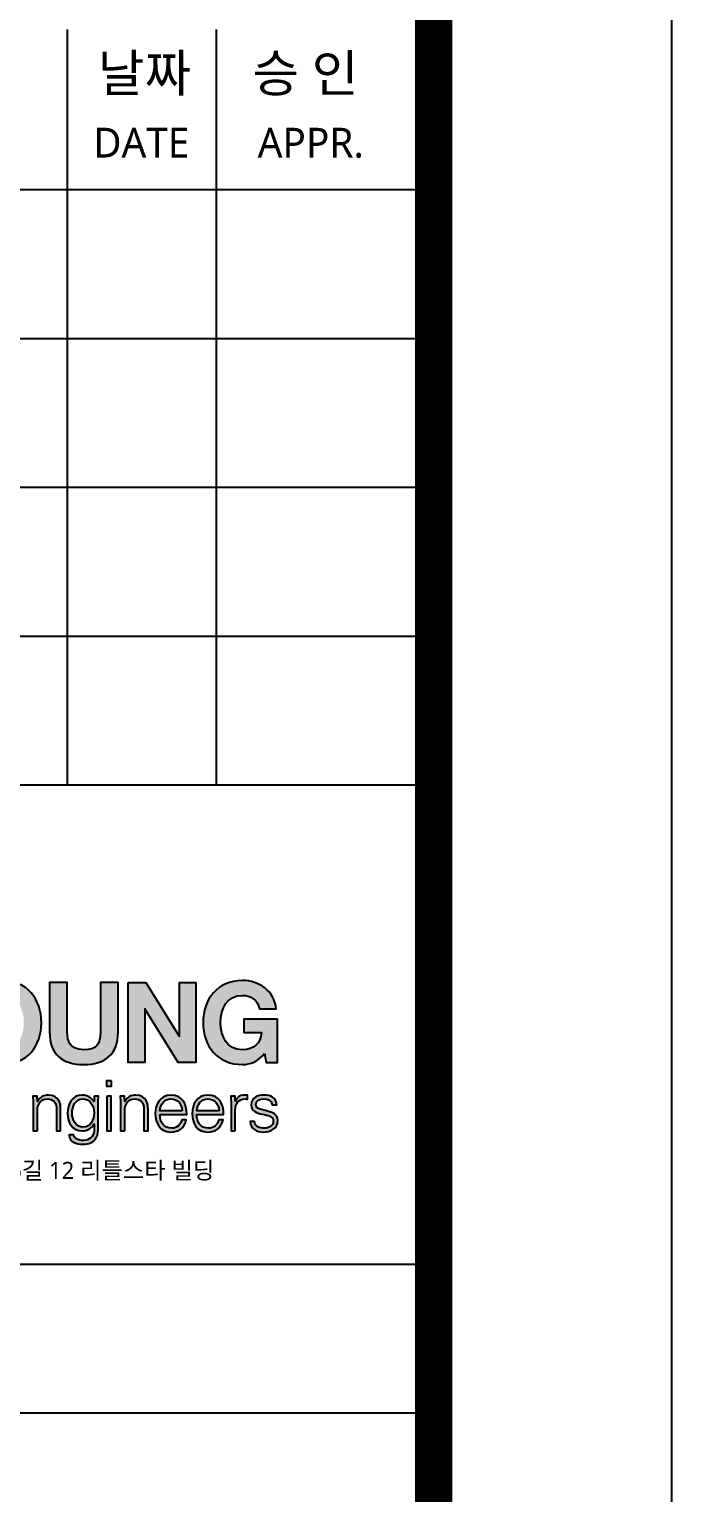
# Model space of a CAD drawing. Header units: millimetres. Extents: x 0 to 42000, y 0 to 29700.
# Drawn here: x 39841 to 42000, y 7562 to 12479 of the extents above; entities that cross this region are included whole.
import ezdxf

# ---------------------------------------------------------------- set-up
doc = ezdxf.new("R2010")
doc.units = ezdxf.units.MM
doc.layers.add('AA-FORM', color=8, linetype='Continuous')
doc.layers.add('AA-SHEET', color=7, linetype='Continuous')
doc.styles.add('xr_A_form$0$맑은고딕', font='malgun.ttf')

# ---------------------------------------------------------------- blocks, each defined once
blk = doc.blocks.new('AA-FORM')
at = {"layer": 'AA-SHEET'}
h = blk.add_hatch(color=9, dxfattribs=at)
edge = h.paths.add_edge_path()
edge.add_spline(control_points=[(39676.4, -20559.4), (39676.4, -20512.2), (39696.4, -20466.9), (39749.6, -20466.9)], knot_values=[2, 2, 2, 2, 3, 3, 3, 3], degree=3, periodic=0)
edge.add_line((39749.6, -20466.9), (39749.6, -20417.1))
edge.add_spline(control_points=[(39749.6, -20417.1), (39666.2, -20417.1), (39617.1, -20479.4), (39617.1, -20559.4)], knot_values=[3, 3, 3, 3, 4, 4, 4, 4], degree=3, periodic=0)
edge.add_spline(control_points=[(39617.1, -20559.4), (39617.1, -20637.1), (39666.2, -20699.4), (39749.6, -20699.4)], knot_values=[2, 2, 2, 2, 3, 3, 3, 3], degree=3, periodic=0)
edge.add_line((39749.6, -20699.4), (39749.6, -20649.6))
edge.add_spline(control_points=[(39749.6, -20649.6), (39696.4, -20649.6), (39676.4, -20604.3), (39676.4, -20559.4)], knot_values=[3, 3, 3, 3, 4, 4, 4, 4], degree=3, periodic=0)
edge = h.paths.add_edge_path()
edge.add_spline(control_points=[(39882.1, -20559.4), (39882.1, -20479.4), (39833, -20417.1), (39749.6, -20417.1)], knot_values=[0, 0, 0, 0, 1, 1, 1, 1], degree=3, periodic=0)
edge.add_line((39749.6, -20417.1), (39749.6, -20466.9))
edge.add_spline(control_points=[(39749.6, -20466.9), (39802.8, -20466.9), (39822.8, -20512.2), (39822.8, -20559.4)], knot_values=[1, 1, 1, 1, 2, 2, 2, 2], degree=3, periodic=0)
edge.add_spline(control_points=[(39822.8, -20559.4), (39822.8, -20604.3), (39802.8, -20649.6), (39749.6, -20649.6)], knot_values=[0, 0, 0, 0, 1, 1, 1, 1], degree=3, periodic=0)
edge.add_line((39749.6, -20649.6), (39749.6, -20699.4))
edge.add_spline(control_points=[(39749.6, -20699.4), (39833, -20699.4), (39882.1, -20637.1), (39882.1, -20559.4)], knot_values=[1, 1, 1, 1, 2, 2, 2, 2], degree=3, periodic=0)
h = blk.add_hatch(color=9, dxfattribs=at)
edge = h.paths.add_edge_path()
edge.add_spline(control_points=[(39968.8, -20591.1), (39968.8, -20591.1), (39968.8, -20423.5), (39968.8, -20423.5), (39968.8, -20423.5), (39953.9, -20423.5), (39939.1, -20423.5)], knot_values=[3.5, 3.5, 3.5, 3.5, 4.5, 4.5, 4.5, 5, 5, 5, 5], degree=3, periodic=0)
edge.add_spline(control_points=[(39939.1, -20423.5), (39924.3, -20423.5), (39909.5, -20423.5), (39909.5, -20423.5), (39909.5, -20423.5), (39909.5, -20465.4), (39909.5, -20507.3)], knot_values=[2.5, 2.5, 2.5, 2.5, 3, 3, 3, 3.5, 3.5, 3.5, 3.5], degree=3, periodic=0)
edge.add_spline(control_points=[(39909.5, -20507.3), (39909.5, -20549.2), (39909.5, -20591.1), (39909.5, -20591.1), (39909.5, -20664.3), (39951.8, -20699.4), (40024.2, -20699.4)], knot_values=[1, 1, 1, 1, 1.5, 1.5, 1.5, 2.5, 2.5, 2.5, 2.5], degree=3, periodic=0)
edge.add_spline(control_points=[(40024.2, -20699.4), (40096.3, -20699.4), (40139.3, -20663.9), (40139.3, -20591.1)], knot_values=[0, 0, 0, 0, 1, 1, 1, 1], degree=3, periodic=0)
edge.add_spline(control_points=[(40139.3, -20591.1), (40139.3, -20591.1), (40139.3, -20549.2), (40139.3, -20507.3)], knot_values=[9.5, 9.5, 9.5, 9.5, 10, 10, 10, 10], degree=3, periodic=0)
edge.add_spline(control_points=[(40139.3, -20507.3), (40139.3, -20465.4), (40139.3, -20423.5), (40139.3, -20423.5), (40139.3, -20423.5), (40124.5, -20423.5), (40109.7, -20423.5)], knot_values=[8.5, 8.5, 8.5, 8.5, 9, 9, 9, 9.5, 9.5, 9.5, 9.5], degree=3, periodic=0)
edge.add_spline(control_points=[(40109.7, -20423.5), (40094.9, -20423.5), (40080.1, -20423.5), (40080.1, -20423.5), (40080.1, -20423.5), (40080.1, -20465.4), (40080.1, -20507.3)], knot_values=[7.5, 7.5, 7.5, 7.5, 8, 8, 8, 8.5, 8.5, 8.5, 8.5], degree=3, periodic=0)
edge.add_spline(control_points=[(40080.1, -20507.3), (40080.1, -20549.2), (40080.1, -20591.1), (40080.1, -20591.1), (40080.1, -20631.1), (40066.6, -20649.6), (40024.2, -20649.6)], knot_values=[6, 6, 6, 6, 6.5, 6.5, 6.5, 7.5, 7.5, 7.5, 7.5], degree=3, periodic=0)
edge.add_spline(control_points=[(40024.2, -20649.6), (39976.3, -20649.6), (39968.8, -20620.5), (39968.8, -20591.1)], knot_values=[5, 5, 5, 5, 6, 6, 6, 6], degree=3, periodic=0)
h.paths.add_polyline_path([(40232.3, -20423.5), (40173.5, -20423.5), (40173.5, -20692.9), (40228.9, -20692.9), (40228.9, -20512.6), (40229.7, -20512.6), (40341.8, -20692.9), (40401, -20692.9), (40401, -20423.5), (40345.6, -20423.5), (40345.6, -20604.3), (40344.8, -20604.3)])
edge = h.paths.add_edge_path()
edge.add_spline(control_points=[(40614.4, -20512.2), (40614.4, -20512.2), (40671, -20512.2), (40671, -20512.2), (40664.6, -20451), (40612.5, -20417.1), (40557.4, -20417.1)], knot_values=[3, 3, 3, 3, 4, 4, 4, 5, 5, 5, 5], degree=3, periodic=0)
edge.add_spline(control_points=[(40557.4, -20417.1), (40474, -20417.1), (40425, -20479.3), (40425, -20559.4)], knot_values=[2, 2, 2, 2, 3, 3, 3, 3], degree=3, periodic=0)
edge.add_spline(control_points=[(40425, -20559.4), (40425, -20637.1), (40474, -20699.4), (40557.4, -20699.4)], knot_values=[1, 1, 1, 1, 2, 2, 2, 2], degree=3, periodic=0)
edge.add_spline(control_points=[(40557.4, -20699.4), (40583.5, -20699.4), (40610.7, -20689.1), (40631.4, -20662.4), (40631.4, -20662.4), (40632.9, -20670), (40634.4, -20677.7)], knot_values=[14.5, 14.5, 14.5, 14.5, 15.5, 15.5, 15.5, 16, 16, 16, 16], degree=3, periodic=0)
edge.add_spline(control_points=[(40634.4, -20677.7), (40635.9, -20685.3), (40637.4, -20692.9), (40637.4, -20692.9), (40637.4, -20692.9), (40646.9, -20692.9), (40656.3, -20692.9)], knot_values=[13.5, 13.5, 13.5, 13.5, 14, 14, 14, 14.5, 14.5, 14.5, 14.5], degree=3, periodic=0)
edge.add_spline(control_points=[(40656.3, -20692.9), (40665.8, -20692.9), (40675.2, -20692.9), (40675.2, -20692.9), (40675.2, -20692.9), (40675.2, -20656.5), (40675.2, -20620.1)], knot_values=[12.5, 12.5, 12.5, 12.5, 13, 13, 13, 13.5, 13.5, 13.5, 13.5], degree=3, periodic=0)
edge.add_spline(control_points=[(40675.2, -20620.1), (40675.2, -20583.7), (40675.2, -20547.3), (40675.2, -20547.3), (40675.2, -20547.3), (40646.9, -20547.3), (40618.6, -20547.3)], knot_values=[11.5, 11.5, 11.5, 11.5, 12, 12, 12, 12.5, 12.5, 12.5, 12.5], degree=3, periodic=0)
edge.add_spline(control_points=[(40618.6, -20547.3), (40590.3, -20547.3), (40561.9, -20547.3), (40561.9, -20547.3), (40561.9, -20547.3), (40561.9, -20558.3), (40561.9, -20569.3)], knot_values=[10.5, 10.5, 10.5, 10.5, 11, 11, 11, 11.5, 11.5, 11.5, 11.5], degree=3, periodic=0)
edge.add_spline(control_points=[(40561.9, -20569.3), (40561.9, -20580.4), (40561.9, -20591.4), (40561.9, -20591.4), (40561.9, -20591.4), (40576.9, -20591.4), (40591.8, -20591.4)], knot_values=[9.5, 9.5, 9.5, 9.5, 10, 10, 10, 10.5, 10.5, 10.5, 10.5], degree=3, periodic=0)
edge.add_spline(control_points=[(40591.8, -20591.4), (40606.7, -20591.4), (40621.6, -20591.4), (40621.6, -20591.4), (40618.2, -20628.8), (40595.9, -20649.6), (40557.4, -20649.6)], knot_values=[8, 8, 8, 8, 8.5, 8.5, 8.5, 9.5, 9.5, 9.5, 9.5], degree=3, periodic=0)
edge.add_spline(control_points=[(40557.4, -20649.6), (40504.2, -20649.6), (40484.2, -20604.3), (40484.2, -20559.4)], knot_values=[7, 7, 7, 7, 8, 8, 8, 8], degree=3, periodic=0)
edge.add_spline(control_points=[(40484.2, -20559.4), (40484.2, -20512.2), (40504.2, -20466.9), (40557.4, -20466.9)], knot_values=[6, 6, 6, 6, 7, 7, 7, 7], degree=3, periodic=0)
edge.add_spline(control_points=[(40557.4, -20466.9), (40585.4, -20466.9), (40607.6, -20482.4), (40614.4, -20512.2)], knot_values=[5, 5, 5, 5, 6, 6, 6, 6], degree=3, periodic=0)
h = blk.add_hatch(color=253, dxfattribs=at)
h.paths.add_polyline_path([(40117.3, -20754.3), (40100.9, -20754.3), (40100.9, -20771.7), (40117.3, -20771.7)])
h.paths.add_polyline_path([(40116.1, -20805.5), (40102.1, -20805.5), (40102.1, -20922.6), (40116.1, -20922.6)])
h = blk.add_hatch(color=253, dxfattribs=at)
edge = h.paths.add_edge_path()
edge.add_spline(control_points=[(39868.3, -20888.9), (39868.3, -20872.1), (39868.3, -20855.2), (39868.3, -20855.2), (39868.3, -20834.2), (39878.7, -20814.9), (39901.8, -20814.9)], knot_values=[12, 12, 12, 12, 12.5, 12.5, 12.5, 13.5, 13.5, 13.5, 13.5], degree=3, periodic=0)
edge.add_spline(control_points=[(39901.8, -20814.9), (39920.9, -20814.9), (39932.6, -20826.8), (39932.6, -20847)], knot_values=[11, 11, 11, 11, 12, 12, 12, 12], degree=3, periodic=0)
edge.add_spline(control_points=[(39932.6, -20847), (39932.6, -20847), (39932.6, -20922.6), (39932.6, -20922.6), (39932.6, -20922.6), (39936.1, -20922.6), (39939.6, -20922.6)], knot_values=[9.5, 9.5, 9.5, 9.5, 10.5, 10.5, 10.5, 11, 11, 11, 11], degree=3, periodic=0)
edge.add_spline(control_points=[(39939.6, -20922.6), (39943.1, -20922.6), (39946.6, -20922.6), (39946.6, -20922.6), (39946.6, -20922.6), (39946.6, -20904.3), (39946.6, -20886)], knot_values=[8.5, 8.5, 8.5, 8.5, 9, 9, 9, 9.5, 9.5, 9.5, 9.5], degree=3, periodic=0)
edge.add_spline(control_points=[(39946.6, -20886), (39946.6, -20867.7), (39946.6, -20849.4), (39946.6, -20849.4), (39946.6, -20835.8), (39943.6, -20802), (39905.4, -20802)], knot_values=[7, 7, 7, 7, 7.5, 7.5, 7.5, 8.5, 8.5, 8.5, 8.5], degree=3, periodic=0)
edge.add_spline(control_points=[(39905.4, -20802), (39890.2, -20802), (39876.9, -20808.8), (39868.7, -20823.3)], knot_values=[6, 6, 6, 6, 7, 7, 7, 7], degree=3, periodic=0)
edge.add_spline(control_points=[(39868.7, -20823.3), (39868.7, -20823.3), (39868.3, -20822.8), (39868.3, -20822.8), (39868.3, -20822.8), (39868.1, -20818.5), (39867.9, -20814.2)], knot_values=[4.5, 4.5, 4.5, 4.5, 5.5, 5.5, 5.5, 6, 6, 6, 6], degree=3, periodic=0)
edge.add_spline(control_points=[(39867.9, -20814.2), (39867.7, -20809.9), (39867.5, -20805.5), (39867.5, -20805.5), (39867.5, -20805.5), (39863.9, -20805.5), (39860.3, -20805.5)], knot_values=[3.5, 3.5, 3.5, 3.5, 4, 4, 4, 4.5, 4.5, 4.5, 4.5], degree=3, periodic=0)
edge.add_spline(control_points=[(39860.3, -20805.5), (39856.7, -20805.5), (39853.1, -20805.5), (39853.1, -20805.5), (39853.6, -20813.5), (39854.3, -20822.8), (39854.3, -20831.9)], knot_values=[2, 2, 2, 2, 2.5, 2.5, 2.5, 3.5, 3.5, 3.5, 3.5], degree=3, periodic=0)
edge.add_spline(control_points=[(39854.3, -20831.9), (39854.3, -20831.9), (39854.3, -20922.6), (39854.3, -20922.6), (39854.3, -20922.6), (39857.8, -20922.6), (39861.3, -20922.6)], knot_values=[0.5, 0.5, 0.5, 0.5, 1.5, 1.5, 1.5, 2, 2, 2, 2], degree=3, periodic=0)
edge.add_spline(control_points=[(39861.3, -20922.6), (39864.8, -20922.6), (39868.3, -20922.6), (39868.3, -20922.6), (39868.3, -20922.6), (39868.3, -20905.7), (39868.3, -20888.9)], knot_values=[13.5, 13.5, 13.5, 13.5, 14, 14, 14, 14.5, 14.5, 14.5, 14.5], degree=3, periodic=0)
h = blk.add_hatch(color=253, dxfattribs=at)
edge = h.paths.add_edge_path()
edge.add_spline(control_points=[(40072.7, -20902.1), (40072.7, -20902.1), (40072.7, -20831.9), (40072.7, -20831.9), (40072.7, -20822.8), (40073.5, -20813.5), (40073.9, -20805.5)], knot_values=[1, 1, 1, 1, 2, 2, 2, 3, 3, 3, 3], degree=3, periodic=0)
edge.add_spline(control_points=[(40073.9, -20805.5), (40073.9, -20805.5), (40059.4, -20805.5), (40059.4, -20805.5), (40059.4, -20805.5), (40059.2, -20809.9), (40059.1, -20814.2)], knot_values=[16.49999, 16.49999, 16.49999, 16.49999, 17.49999, 17.49999, 17.49999, 18, 18, 18, 18], degree=3, periodic=0)
edge.add_spline(control_points=[(40059.1, -20814.2), (40058.9, -20818.5), (40058.7, -20822.8), (40058.7, -20822.8), (40058.7, -20822.8), (40058.7, -20822.8), (40058.7, -20822.8)], knot_values=[15.999512, 15.999512, 15.999512, 15.999512, 16.499502, 16.499502, 16.499502, 16.49999, 16.49999, 16.49999, 16.49999], degree=3, periodic=0)
edge.add_spline(control_points=[(40058.7, -20822.8), (40058.7, -20822.8), (40058.7, -20822.8), (40058.7, -20822.8)], knot_values=[15.953126, 15.953126, 15.953126, 15.953126, 15.968751, 15.968751, 15.968751, 15.968751], degree=3, periodic=0)
edge.add_spline(control_points=[(40058.7, -20822.9), (40058.6, -20823), (40058.6, -20823), (40058.6, -20823.1)], knot_values=[15.625008, 15.625008, 15.625008, 15.625008, 15.750005, 15.750005, 15.750005, 15.750005], degree=3, periodic=0)
edge.add_spline(control_points=[(40058.5, -20823.3), (40058.4, -20823.4), (40058.4, -20823.5), (40058.3, -20823.6)], knot_values=[15.250015, 15.250015, 15.250015, 15.250015, 15.50001, 15.50001, 15.50001, 15.50001], degree=3, periodic=0)
edge.add_spline(control_points=[(40058.3, -20823.6), (40058.3, -20823.7), (40058.3, -20823.7), (40058.3, -20823.7), (40048.9, -20810.2), (40036.9, -20802), (40019.8, -20802)], knot_values=[14, 14, 14, 14, 14.250015, 14.250015, 14.250015, 15.250015, 15.250015, 15.250015, 15.250015], degree=3, periodic=0)
edge.add_spline(control_points=[(40019.8, -20802), (39984.1, -20802), (39969.9, -20831.4), (39969.9, -20863.1)], knot_values=[13, 13, 13, 13, 14, 14, 14, 14], degree=3, periodic=0)
edge.add_spline(control_points=[(39969.9, -20863.1), (39969.9, -20895.3), (39985.1, -20922.1), (40020.3, -20922.1)], knot_values=[12, 12, 12, 12, 13, 13, 13, 13], degree=3, periodic=0)
edge.add_spline(control_points=[(40020.3, -20922.1), (40035.4, -20922.1), (40051.5, -20914), (40058.3, -20900.2)], knot_values=[11, 11, 11, 11, 12, 12, 12, 12], degree=3, periodic=0)
edge.add_spline(control_points=[(40058.3, -20900.2), (40058.3, -20900.2), (40058.7, -20900.2), (40058.7, -20900.2), (40058.7, -20900.2), (40058.7, -20905.7), (40058.7, -20911.2)], knot_values=[9.5, 9.5, 9.5, 9.5, 10.5, 10.5, 10.5, 11, 11, 11, 11], degree=3, periodic=0)
edge.add_spline(control_points=[(40058.7, -20911.2), (40058.7, -20916.6), (40058.7, -20922.1), (40058.7, -20922.1), (40058.3, -20941.7), (40041.5, -20954.5), (40023.3, -20954.5)], knot_values=[8, 8, 8, 8, 8.5, 8.5, 8.5, 9.5, 9.5, 9.5, 9.5], degree=3, periodic=0)
edge.add_spline(control_points=[(40023.3, -20954.5), (40008.4, -20954.5), (39991.8, -20949.9), (39990.2, -20935.9)], knot_values=[7, 7, 7, 7, 8, 8, 8, 8], degree=3, periodic=0)
edge.add_spline(control_points=[(39990.2, -20935.9), (39990.2, -20935.9), (39975, -20935.9), (39975, -20935.9), (39975, -20960.1), (40000.2, -20967.3), (40021.4, -20967.3)], knot_values=[5, 5, 5, 5, 6, 6, 6, 7, 7, 7, 7], degree=3, periodic=0)
edge.add_spline(control_points=[(40021.4, -20967.3), (40032.4, -20967.3), (40038.7, -20966.4), (40048, -20962)], knot_values=[4, 4, 4, 4, 5, 5, 5, 5], degree=3, periodic=0)
edge.add_spline(control_points=[(40048, -20962), (40073.9, -20949.9), (40072.7, -20925.4), (40072.7, -20902.1)], knot_values=[3, 3, 3, 3, 4, 4, 4, 4], degree=3, periodic=0)
edge = h.paths.add_edge_path(flags=16)
edge.add_spline(control_points=[(40021.2, -20814.9), (40046.4, -20814.9), (40058.7, -20839.1), (40058.7, -20861.5)], knot_values=[3, 3, 3, 3, 4, 4, 4, 4], degree=3, periodic=0)
edge.add_spline(control_points=[(40058.7, -20861.5), (40058.7, -20884.4), (40048.5, -20909.3), (40021.7, -20909.3)], knot_values=[2, 2, 2, 2, 3, 3, 3, 3], degree=3, periodic=0)
edge.add_spline(control_points=[(40021.7, -20909.3), (39996, -20909.3), (39985.1, -20883.4), (39985.1, -20862)], knot_values=[1, 1, 1, 1, 2, 2, 2, 2], degree=3, periodic=0)
edge.add_spline(control_points=[(39985.1, -20862), (39985.1, -20840.5), (39995.8, -20814.9), (40021.2, -20814.9)], knot_values=[0, 0, 0, 0, 1, 1, 1, 1], degree=3, periodic=0)
h = blk.add_hatch(color=253, dxfattribs=at)
edge = h.paths.add_edge_path()
edge.add_spline(control_points=[(40161.8, -20888.9), (40161.8, -20872.1), (40161.8, -20855.2), (40161.8, -20855.2), (40161.8, -20834.2), (40172.2, -20814.9), (40195.3, -20814.9)], knot_values=[12, 12, 12, 12, 12.5, 12.5, 12.5, 13.5, 13.5, 13.5, 13.5], degree=3, periodic=0)
edge.add_spline(control_points=[(40195.3, -20814.9), (40214.4, -20814.9), (40226.1, -20826.8), (40226.1, -20847)], knot_values=[11, 11, 11, 11, 12, 12, 12, 12], degree=3, periodic=0)
edge.add_spline(control_points=[(40226.1, -20847), (40226.1, -20847), (40226.1, -20922.6), (40226.1, -20922.6), (40226.1, -20922.6), (40229.6, -20922.6), (40233.1, -20922.6)], knot_values=[9.5, 9.5, 9.5, 9.5, 10.5, 10.5, 10.5, 11, 11, 11, 11], degree=3, periodic=0)
edge.add_spline(control_points=[(40233.1, -20922.6), (40236.6, -20922.6), (40240.1, -20922.6), (40240.1, -20922.6), (40240.1, -20922.6), (40240.1, -20904.3), (40240.1, -20886)], knot_values=[8.5, 8.5, 8.5, 8.5, 9, 9, 9, 9.5, 9.5, 9.5, 9.5], degree=3, periodic=0)
edge.add_spline(control_points=[(40240.1, -20886), (40240.1, -20867.7), (40240.1, -20849.4), (40240.1, -20849.4), (40240.1, -20835.8), (40237.1, -20802), (40198.9, -20802)], knot_values=[7, 7, 7, 7, 7.5, 7.5, 7.5, 8.5, 8.5, 8.5, 8.5], degree=3, periodic=0)
edge.add_spline(control_points=[(40198.9, -20802), (40183.7, -20802), (40170.4, -20808.8), (40162.2, -20823.3)], knot_values=[6, 6, 6, 6, 7, 7, 7, 7], degree=3, periodic=0)
edge.add_spline(control_points=[(40162.2, -20823.3), (40162.2, -20823.3), (40161.8, -20822.8), (40161.8, -20822.8), (40161.8, -20822.8), (40161.6, -20818.5), (40161.4, -20814.2)], knot_values=[4.5, 4.5, 4.5, 4.5, 5.5, 5.5, 5.5, 6, 6, 6, 6], degree=3, periodic=0)
edge.add_spline(control_points=[(40161.4, -20814.2), (40161.2, -20809.9), (40161, -20805.5), (40161, -20805.5), (40161, -20805.5), (40157.4, -20805.5), (40153.8, -20805.5)], knot_values=[3.5, 3.5, 3.5, 3.5, 4, 4, 4, 4.5, 4.5, 4.5, 4.5], degree=3, periodic=0)
edge.add_spline(control_points=[(40153.8, -20805.5), (40150.2, -20805.5), (40146.6, -20805.5), (40146.6, -20805.5), (40147.1, -20813.5), (40147.8, -20822.8), (40147.8, -20831.9)], knot_values=[2, 2, 2, 2, 2.5, 2.5, 2.5, 3.5, 3.5, 3.5, 3.5], degree=3, periodic=0)
edge.add_spline(control_points=[(40147.8, -20831.9), (40147.8, -20831.9), (40147.8, -20922.6), (40147.8, -20922.6), (40147.8, -20922.6), (40151.3, -20922.6), (40154.8, -20922.6)], knot_values=[0.5, 0.5, 0.5, 0.5, 1.5, 1.5, 1.5, 2, 2, 2, 2], degree=3, periodic=0)
edge.add_spline(control_points=[(40154.8, -20922.6), (40158.3, -20922.6), (40161.8, -20922.6), (40161.8, -20922.6), (40161.8, -20922.6), (40161.8, -20905.7), (40161.8, -20888.9)], knot_values=[13.5, 13.5, 13.5, 13.5, 14, 14, 14, 14.5, 14.5, 14.5, 14.5], degree=3, periodic=0)
h = blk.add_hatch(color=253, dxfattribs=at)
edge = h.paths.add_edge_path()
edge.add_spline(control_points=[(40325, -20867.3), (40347.6, -20867.3), (40370.2, -20867.3), (40370.2, -20867.3), (40370.2, -20830.7), (40355.9, -20802), (40316.8, -20802)], knot_values=[6, 6, 6, 6, 6.5, 6.5, 6.5, 7.5, 7.5, 7.5, 7.5], degree=3, periodic=0)
edge.add_spline(control_points=[(40316.8, -20802), (40282.1, -20802), (40264.6, -20832.4), (40264.6, -20864)], knot_values=[5, 5, 5, 5, 6, 6, 6, 6], degree=3, periodic=0)
edge.add_spline(control_points=[(40264.6, -20864), (40264.6, -20896), (40280.9, -20926.1), (40315.9, -20926.1)], knot_values=[4, 4, 4, 4, 5, 5, 5, 5], degree=3, periodic=0)
edge.add_spline(control_points=[(40315.9, -20926.1), (40344.1, -20926.1), (40361.6, -20913.3), (40368.8, -20885.3)], knot_values=[3, 3, 3, 3, 4, 4, 4, 4], degree=3, periodic=0)
edge.add_spline(control_points=[(40368.8, -20885.3), (40368.8, -20885.3), (40354.2, -20885.3), (40354.2, -20885.3), (40350.6, -20901.4), (40336.9, -20913.3), (40320.3, -20913.3)], knot_values=[1, 1, 1, 1, 2, 2, 2, 3, 3, 3, 3], degree=3, periodic=0)
edge.add_spline(control_points=[(40320.3, -20913.3), (40291.6, -20913.3), (40280.2, -20892.3), (40279.7, -20867.3), (40279.7, -20867.3), (40302.4, -20867.3), (40325, -20867.3)], knot_values=[7.5, 7.5, 7.5, 7.5, 8.5, 8.5, 8.5, 9, 9, 9, 9], degree=3, periodic=0)
edge = h.paths.add_edge_path(flags=16)
edge.add_spline(control_points=[(40317, -20814.9), (40341.3, -20814.9), (40353.4, -20831.9), (40355, -20854.5), (40355, -20854.5), (40336.3, -20854.5), (40317.6, -20854.5)], knot_values=[2.5, 2.5, 2.5, 2.5, 3.5, 3.5, 3.5, 4, 4, 4, 4], degree=3, periodic=0)
edge.add_spline(control_points=[(40317.6, -20854.5), (40298.9, -20854.5), (40280.2, -20854.5), (40280.2, -20854.5), (40282.1, -20834), (40294.2, -20814.9), (40317, -20814.9)], knot_values=[1, 1, 1, 1, 1.5, 1.5, 1.5, 2.5, 2.5, 2.5, 2.5], degree=3, periodic=0)
h = blk.add_hatch(color=253, dxfattribs=at)
edge = h.paths.add_edge_path()
edge.add_spline(control_points=[(40448.8, -20867.3), (40471.4, -20867.3), (40494, -20867.3), (40494, -20867.3), (40494, -20830.7), (40479.8, -20802), (40440.6, -20802)], knot_values=[6, 6, 6, 6, 6.5, 6.5, 6.5, 7.5, 7.5, 7.5, 7.5], degree=3, periodic=0)
edge.add_spline(control_points=[(40440.6, -20802), (40405.9, -20802), (40388.4, -20832.4), (40388.4, -20864)], knot_values=[5, 5, 5, 5, 6, 6, 6, 6], degree=3, periodic=0)
edge.add_spline(control_points=[(40388.4, -20864), (40388.4, -20896), (40404.7, -20926.1), (40439.7, -20926.1)], knot_values=[4, 4, 4, 4, 5, 5, 5, 5], degree=3, periodic=0)
edge.add_spline(control_points=[(40439.7, -20926.1), (40467.9, -20926.1), (40485.4, -20913.3), (40492.6, -20885.3)], knot_values=[3, 3, 3, 3, 4, 4, 4, 4], degree=3, periodic=0)
edge.add_spline(control_points=[(40492.6, -20885.3), (40492.6, -20885.3), (40478, -20885.3), (40478, -20885.3), (40474.5, -20901.4), (40460.7, -20913.3), (40444.2, -20913.3)], knot_values=[1, 1, 1, 1, 2, 2, 2, 3, 3, 3, 3], degree=3, periodic=0)
edge.add_spline(control_points=[(40444.2, -20913.3), (40415.4, -20913.3), (40404, -20892.3), (40403.6, -20867.3), (40403.6, -20867.3), (40426.2, -20867.3), (40448.8, -20867.3)], knot_values=[7.5, 7.5, 7.5, 7.5, 8.5, 8.5, 8.5, 9, 9, 9, 9], degree=3, periodic=0)
edge = h.paths.add_edge_path(flags=16)
edge.add_spline(control_points=[(40440.9, -20814.9), (40465.1, -20814.9), (40477.2, -20831.9), (40478.9, -20854.5), (40478.9, -20854.5), (40460.2, -20854.5), (40441.5, -20854.5)], knot_values=[2.5, 2.5, 2.5, 2.5, 3.5, 3.5, 3.5, 4, 4, 4, 4], degree=3, periodic=0)
edge.add_spline(control_points=[(40441.5, -20854.5), (40422.7, -20854.5), (40404, -20854.5), (40404, -20854.5), (40405.9, -20834), (40418, -20814.9), (40440.9, -20814.9)], knot_values=[1, 1, 1, 1, 1.5, 1.5, 1.5, 2.5, 2.5, 2.5, 2.5], degree=3, periodic=0)
h = blk.add_hatch(color=253, dxfattribs=at)
edge = h.paths.add_edge_path()
edge.add_spline(control_points=[(40533.2, -20887.4), (40533.2, -20869.8), (40533.2, -20852.2), (40533.2, -20852.2), (40533.7, -20829.8), (40544.6, -20814.9), (40565.4, -20814.9)], knot_values=[10, 10, 10, 10, 10.5, 10.5, 10.5, 11.5, 11.5, 11.5, 11.5], degree=3, periodic=0)
edge.add_spline(control_points=[(40565.4, -20814.9), (40568.2, -20814.9), (40571.2, -20815.6), (40574, -20815.8)], knot_values=[9, 9, 9, 9, 10, 10, 10, 10], degree=3, periodic=0)
edge.add_spline(control_points=[(40574, -20815.8), (40574, -20815.8), (40574, -20802.3), (40574, -20802.3), (40569.3, -20802), (40564.7, -20801.8), (40560, -20802)], knot_values=[7, 7, 7, 7, 8, 8, 8, 9, 9, 9, 9], degree=3, periodic=0)
edge.add_spline(control_points=[(40560, -20802), (40548.3, -20802.5), (40537.9, -20810.9), (40533.7, -20822.8)], knot_values=[6, 6, 6, 6, 7, 7, 7, 7], degree=3, periodic=0)
edge.add_spline(control_points=[(40533.7, -20822.8), (40533.7, -20822.8), (40533.2, -20822.8), (40533.2, -20822.8), (40533.2, -20822.8), (40533, -20818.5), (40532.8, -20814.2)], knot_values=[4.5, 4.5, 4.5, 4.5, 5.5, 5.5, 5.5, 6, 6, 6, 6], degree=3, periodic=0)
edge.add_spline(control_points=[(40532.8, -20814.2), (40532.7, -20809.9), (40532.5, -20805.5), (40532.5, -20805.5), (40532.5, -20805.5), (40528.9, -20805.5), (40525.3, -20805.5)], knot_values=[3.5, 3.5, 3.5, 3.5, 4, 4, 4, 4.5, 4.5, 4.5, 4.5], degree=3, periodic=0)
edge.add_spline(control_points=[(40525.3, -20805.5), (40521.6, -20805.5), (40518, -20805.5), (40518, -20805.5), (40518.5, -20813.5), (40519.4, -20822.8), (40519.2, -20831.9)], knot_values=[2, 2, 2, 2, 2.5, 2.5, 2.5, 3.5, 3.5, 3.5, 3.5], degree=3, periodic=0)
edge.add_spline(control_points=[(40519.2, -20831.9), (40519.2, -20831.9), (40519.2, -20922.6), (40519.2, -20922.6), (40519.2, -20922.6), (40522.7, -20922.6), (40526.2, -20922.6)], knot_values=[0.5, 0.5, 0.5, 0.5, 1.5, 1.5, 1.5, 2, 2, 2, 2], degree=3, periodic=0)
edge.add_spline(control_points=[(40526.2, -20922.6), (40529.7, -20922.6), (40533.2, -20922.6), (40533.2, -20922.6), (40533.2, -20922.6), (40533.2, -20905), (40533.2, -20887.4)], knot_values=[11.5, 11.5, 11.5, 11.5, 12, 12, 12, 12.5, 12.5, 12.5, 12.5], degree=3, periodic=0)
h = blk.add_hatch(color=253, dxfattribs=at)
edge = h.paths.add_edge_path()
edge.add_spline(control_points=[(40602.2, -20833.8), (40602.2, -20820), (40615.5, -20814.9), (40628.6, -20814.9)], knot_values=[3, 3, 3, 3, 4, 4, 4, 4], degree=3, periodic=0)
edge.add_spline(control_points=[(40628.6, -20814.9), (40643, -20814.9), (40656.1, -20819.8), (40657.5, -20834.5)], knot_values=[2, 2, 2, 2, 3, 3, 3, 3], degree=3, periodic=0)
edge.add_spline(control_points=[(40657.5, -20834.5), (40657.5, -20834.5), (40672.7, -20834.5), (40672.7, -20834.5), (40670.8, -20809.7), (40652.1, -20802), (40630, -20802)], knot_values=[0, 0, 0, 0, 1, 1, 1, 2, 2, 2, 2], degree=3, periodic=0)
edge.add_spline(control_points=[(40630, -20802), (40609.5, -20802), (40587.1, -20810.4), (40587.1, -20834.7)], knot_values=[13, 13, 13, 13, 14, 14, 14, 14], degree=3, periodic=0)
edge.add_spline(control_points=[(40587.1, -20834.7), (40587.1, -20856.4), (40605.7, -20861.7), (40624.2, -20866.2)], knot_values=[12, 12, 12, 12, 13, 13, 13, 13], degree=3, periodic=0)
edge.add_spline(control_points=[(40624.2, -20866.2), (40642.8, -20870.4), (40661.2, -20873.2), (40661.2, -20889.9)], knot_values=[11, 11, 11, 11, 12, 12, 12, 12], degree=3, periodic=0)
edge.add_spline(control_points=[(40661.2, -20889.9), (40661.2, -20906.3), (40645.6, -20913.3), (40630.7, -20913.3)], knot_values=[10, 10, 10, 10, 11, 11, 11, 11], degree=3, periodic=0)
edge.add_spline(control_points=[(40630.7, -20913.3), (40614.8, -20913.3), (40599.5, -20908.1), (40598.3, -20890.6)], knot_values=[9, 9, 9, 9, 10, 10, 10, 10], degree=3, periodic=0)
edge.add_spline(control_points=[(40598.3, -20890.6), (40598.3, -20890.6), (40583.1, -20890.6), (40583.1, -20890.6), (40583.6, -20916.5), (40606.9, -20926.1), (40627.2, -20926.1)], knot_values=[7, 7, 7, 7, 8, 8, 8, 9, 9, 9, 9], degree=3, periodic=0)
edge.add_spline(control_points=[(40627.2, -20926.1), (40651.9, -20926.1), (40676.4, -20914.2), (40676.4, -20887.9)], knot_values=[6, 6, 6, 6, 7, 7, 7, 7], degree=3, periodic=0)
edge.add_spline(control_points=[(40676.4, -20887.9), (40676.4, -20875.3), (40668.7, -20864.8), (40656.5, -20860.6)], knot_values=[5, 5, 5, 5, 6, 6, 6, 6], degree=3, periodic=0)
edge.add_spline(control_points=[(40656.5, -20860.6), (40624.9, -20849.4), (40602.2, -20851), (40602.2, -20833.8)], knot_values=[4, 4, 4, 4, 5, 5, 5, 5], degree=3, periodic=0)
at = {"layer": 'AA-FORM'}
blk.add_lwpolyline([(0, 0), (0, -29700), (42000, -29700), (42000, 0)], close=True, dxfattribs=at)
at = {"layer": 'AA-FORM', "color": 4, "const_width": 125}
blk.add_lwpolyline([(1235, -850), (41200, -850), (41200, -28850), (1235, -28850)], close=True, dxfattribs=at)
at = {"layer": 'AA-SHEET', "color": 4}
for p, q in [((39970, -19762.8), (39970, -17222.3)), ((40470, -19762.8), (40470, -17222.3)), ((37950, -17760), (41200, -17760)), ((37950, -18260), (41200, -18260)), ((37950, -18760), (41200, -18760)), ((37950, -19260), (41200, -19260)), ((37950, -19760), (41200, -19760)), ((37950, -19760), (41200, -19760)), ((37950, -21370), (41200, -21370)), ((37950, -21870), (41200, -21870))]:
    blk.add_line(p, q, dxfattribs=at)
at = {"layer": 'AA-SHEET', "color": 166}
blk.add_lwpolyline([(40173.5, -20423.5), (40232.3, -20423.5), (40344.8, -20604.3), (40345.6, -20604.3), (40345.6, -20423.5), (40401, -20423.5), (40401, -20692.9), (40341.8, -20692.9), (40229.7, -20512.6), (40228.9, -20512.6), (40228.9, -20692.9), (40173.5, -20692.9)], close=True, dxfattribs=at)
at = {"layer": 'AA-SHEET', "color": 253}
for points in [[(40117.3, -20754.3), (40101, -20754.3), (40101, -20771.7), (40117.3, -20771.7)], [(40102.1, -20805.5), (40102.1, -20922.6), (40116.1, -20922.6), (40116.1, -20805.5)]]:
    blk.add_lwpolyline(points, close=True, dxfattribs=at)
at = {"layer": 'AA-SHEET', "color": 9}
for points, knots in [([(39749.5, -20417.1), (39833, -20417.1), (39882, -20479.3), (39882, -20559.4), (39882, -20637.1), (39833, -20699.4), (39749.5, -20699.4), (39666.2, -20699.4), (39617.1, -20637.1), (39617.1, -20559.4), (39617.1, -20479.3), (39666.2, -20417.1), (39749.5, -20417.1)], [0, 0, 0, 0, 1, 1, 1, 2, 2, 2, 3, 3, 3, 4, 4, 4, 4]), ([(40631.4, -20662.4), (40610.7, -20689.1), (40583.5, -20699.4), (40557.4, -20699.4), (40474, -20699.4), (40425, -20637.1), (40425, -20559.4), (40425, -20479.3), (40474, -20417.1), (40557.4, -20417.1), (40612.5, -20417.1), (40664.6, -20451), (40671, -20512.2), (40671, -20512.2), (40614.4, -20512.2), (40614.4, -20512.2), (40607.6, -20482.4), (40585.4, -20466.9), (40557.4, -20466.9), (40504.2, -20466.9), (40484.2, -20512.2), (40484.2, -20559.4), (40484.2, -20604.3), (40504.2, -20649.6), (40557.4, -20649.6), (40595.9, -20649.6), (40618.2, -20628.8), (40621.6, -20591.4), (40621.6, -20591.4), (40561.9, -20591.4), (40561.9, -20591.4), (40561.9, -20591.4), (40561.9, -20547.3), (40561.9, -20547.3), (40561.9, -20547.3), (40675.2, -20547.3), (40675.2, -20547.3), (40675.2, -20547.3), (40675.2, -20692.9), (40675.2, -20692.9), (40675.2, -20692.9), (40637.4, -20692.9), (40637.4, -20692.9), (40637.4, -20692.9), (40631.4, -20662.4), (40631.4, -20662.4)], [0, 0, 0, 0, 1, 1, 1, 2, 2, 2, 3, 3, 3, 4, 4, 4, 5, 5, 5, 6, 6, 6, 7, 7, 7, 8, 8, 8, 9, 9, 9, 10, 10, 10, 11, 11, 11, 12, 12, 12, 13, 13, 13, 14, 14, 14, 15, 15, 15, 15])]:
    blk.add_open_spline(points, degree=3, knots=knots, dxfattribs=at)
at = {"layer": 'AA-SHEET', "color": 166}
blk.add_open_spline([(40139.3, -20591.1), (40139.3, -20663.9), (40096.3, -20699.4), (40024.2, -20699.4), (39951.8, -20699.4), (39909.5, -20664.3), (39909.5, -20591.1), (39909.5, -20591.1), (39909.5, -20423.5), (39909.5, -20423.5), (39909.5, -20423.5), (39968.8, -20423.5), (39968.8, -20423.5), (39968.8, -20423.5), (39968.8, -20591.1), (39968.8, -20591.1), (39968.8, -20620.5), (39976.3, -20649.6), (40024.2, -20649.6), (40066.6, -20649.6), (40080.1, -20631.1), (40080.1, -20591.1), (40080.1, -20591.1), (40080.1, -20423.5), (40080.1, -20423.5), (40080.1, -20423.5), (40139.3, -20423.5), (40139.3, -20423.5), (40139.3, -20423.5), (40139.3, -20591.1), (40139.3, -20591.1)], degree=3, knots=[0, 0, 0, 0, 1, 1, 1, 2, 2, 2, 3, 3, 3, 4, 4, 4, 5, 5, 5, 6, 6, 6, 7, 7, 7, 8, 8, 8, 9, 9, 9, 10, 10, 10, 10], dxfattribs=at)
at = {"layer": 'AA-SHEET', "color": 253}
for points, knots in [([(39868.3, -20922.6), (39868.3, -20922.6), (39854.3, -20922.6), (39854.3, -20922.6), (39854.3, -20922.6), (39854.3, -20831.9), (39854.3, -20831.9), (39854.3, -20822.8), (39853.6, -20813.5), (39853.1, -20805.5), (39853.1, -20805.5), (39867.5, -20805.5), (39867.5, -20805.5), (39867.5, -20805.5), (39868.3, -20822.8), (39868.3, -20822.8), (39868.3, -20822.8), (39868.7, -20823.3), (39868.7, -20823.3), (39876.9, -20808.8), (39890.2, -20802), (39905.4, -20802), (39943.6, -20802), (39946.6, -20835.8), (39946.6, -20849.4), (39946.6, -20849.4), (39946.6, -20922.6), (39946.6, -20922.6), (39946.6, -20922.6), (39932.6, -20922.6), (39932.6, -20922.6), (39932.6, -20922.6), (39932.6, -20847), (39932.6, -20847), (39932.6, -20826.8), (39920.9, -20814.9), (39901.8, -20814.9), (39878.7, -20814.9), (39868.3, -20834.2), (39868.3, -20855.2), (39868.3, -20855.2), (39868.3, -20922.6), (39868.3, -20922.6)], [0, 0, 0, 0, 1, 1, 1, 2, 2, 2, 3, 3, 3, 4, 4, 4, 5, 5, 5, 6, 6, 6, 7, 7, 7, 8, 8, 8, 9, 9, 9, 10, 10, 10, 11, 11, 11, 12, 12, 12, 13, 13, 13, 14, 14, 14, 14]), ([(40059.4, -20805.5), (40059.4, -20805.5), (40073.9, -20805.5), (40073.9, -20805.5), (40073.5, -20813.5), (40072.7, -20822.8), (40072.7, -20831.9), (40072.7, -20831.9), (40072.7, -20902.1), (40072.7, -20902.1), (40072.7, -20925.4), (40073.9, -20949.9), (40048, -20962), (40038.7, -20966.4), (40032.4, -20967.3), (40021.4, -20967.3), (40000.2, -20967.3), (39975, -20960.1), (39975, -20935.9), (39975, -20935.9), (39990.2, -20935.9), (39990.2, -20935.9), (39991.8, -20949.9), (40008.4, -20954.5), (40023.3, -20954.5), (40041.5, -20954.5), (40058.3, -20941.7), (40058.7, -20922.1), (40058.7, -20922.1), (40058.7, -20900.2), (40058.7, -20900.2), (40058.7, -20900.2), (40058.3, -20900.2), (40058.3, -20900.2), (40051.5, -20914), (40035.4, -20922.1), (40020.3, -20922.1), (39985.1, -20922.1), (39969.9, -20895.3), (39969.9, -20863.1), (39969.9, -20831.4), (39984.1, -20802), (40019.8, -20802), (40036.9, -20802), (40048.9, -20810.2), (40058.3, -20823.7), (40058.3, -20823.7), (40058.7, -20822.8), (40058.7, -20822.8), (40058.7, -20822.8), (40059.4, -20805.5), (40059.4, -20805.5)], [0, 0, 0, 0, 1, 1, 1, 2, 2, 2, 3, 3, 3, 4, 4, 4, 5, 5, 5, 6, 6, 6, 7, 7, 7, 8, 8, 8, 9, 9, 9, 10, 10, 10, 11, 11, 11, 12, 12, 12, 13, 13, 13, 14, 14, 14, 15, 15, 15, 16, 16, 16, 17, 17, 17, 17]), ([(40021.2, -20814.9), (39995.8, -20814.9), (39985.1, -20840.5), (39985.1, -20862), (39985.1, -20883.4), (39996, -20909.3), (40021.7, -20909.3), (40048.5, -20909.3), (40058.7, -20884.4), (40058.7, -20861.5), (40058.7, -20839.1), (40046.4, -20814.9), (40021.2, -20814.9)], [0, 0, 0, 0, 1, 1, 1, 2, 2, 2, 3, 3, 3, 4, 4, 4, 4]), ([(40161.8, -20922.6), (40161.8, -20922.6), (40147.8, -20922.6), (40147.8, -20922.6), (40147.8, -20922.6), (40147.8, -20831.9), (40147.8, -20831.9), (40147.8, -20822.8), (40147.1, -20813.5), (40146.6, -20805.5), (40146.6, -20805.5), (40161.1, -20805.5), (40161.1, -20805.5), (40161.1, -20805.5), (40161.8, -20822.8), (40161.8, -20822.8), (40161.8, -20822.8), (40162.3, -20823.3), (40162.3, -20823.3), (40170.4, -20808.8), (40183.7, -20802), (40198.9, -20802), (40237.1, -20802), (40240.1, -20835.8), (40240.1, -20849.4), (40240.1, -20849.4), (40240.1, -20922.6), (40240.1, -20922.6), (40240.1, -20922.6), (40226.1, -20922.6), (40226.1, -20922.6), (40226.1, -20922.6), (40226.1, -20847), (40226.1, -20847), (40226.1, -20826.8), (40214.5, -20814.9), (40195.4, -20814.9), (40172.3, -20814.9), (40161.8, -20834.2), (40161.8, -20855.2), (40161.8, -20855.2), (40161.8, -20922.6), (40161.8, -20922.6)], [0, 0, 0, 0, 1, 1, 1, 2, 2, 2, 3, 3, 3, 4, 4, 4, 5, 5, 5, 6, 6, 6, 7, 7, 7, 8, 8, 8, 9, 9, 9, 10, 10, 10, 11, 11, 11, 12, 12, 12, 13, 13, 13, 14, 14, 14, 14]), ([(40279.7, -20867.3), (40280.2, -20892.3), (40291.7, -20913.3), (40320.4, -20913.3), (40336.9, -20913.3), (40350.6, -20901.4), (40354.2, -20885.3), (40354.2, -20885.3), (40368.8, -20885.3), (40368.8, -20885.3), (40361.6, -20913.3), (40344.1, -20926.1), (40315.9, -20926.1), (40280.9, -20926.1), (40264.6, -20896), (40264.6, -20864), (40264.6, -20832.4), (40282.1, -20802), (40316.8, -20802), (40356, -20802), (40370.2, -20830.7), (40370.2, -20867.3), (40370.2, -20867.3), (40279.7, -20867.3), (40279.7, -20867.3)], [0, 0, 0, 0, 1, 1, 1, 2, 2, 2, 3, 3, 3, 4, 4, 4, 5, 5, 5, 6, 6, 6, 7, 7, 7, 8, 8, 8, 8]), ([(40355.1, -20854.5), (40353.4, -20831.9), (40341.3, -20814.9), (40317.1, -20814.9), (40294.2, -20814.9), (40282.1, -20834), (40280.2, -20854.5), (40280.2, -20854.5), (40355.1, -20854.5), (40355.1, -20854.5)], [0, 0, 0, 0, 1, 1, 1, 2, 2, 2, 3, 3, 3, 3]), ([(40403.6, -20867.3), (40404.1, -20892.3), (40415.5, -20913.3), (40444.1, -20913.3), (40460.8, -20913.3), (40474.5, -20901.4), (40478, -20885.3), (40478, -20885.3), (40492.7, -20885.3), (40492.7, -20885.3), (40485.4, -20913.3), (40467.9, -20926.1), (40439.7, -20926.1), (40404.7, -20926.1), (40388.4, -20896), (40388.4, -20864), (40388.4, -20832.4), (40405.9, -20802), (40440.6, -20802), (40479.9, -20802), (40494, -20830.7), (40494, -20867.3), (40494, -20867.3), (40403.6, -20867.3), (40403.6, -20867.3)], [0, 0, 0, 0, 1, 1, 1, 2, 2, 2, 3, 3, 3, 4, 4, 4, 5, 5, 5, 6, 6, 6, 7, 7, 7, 8, 8, 8, 8]), ([(40478.9, -20854.5), (40477.3, -20831.9), (40465.1, -20814.9), (40440.9, -20814.9), (40418, -20814.9), (40405.9, -20834), (40404.1, -20854.5), (40404.1, -20854.5), (40478.9, -20854.5), (40478.9, -20854.5)], [0, 0, 0, 0, 1, 1, 1, 2, 2, 2, 3, 3, 3, 3]), ([(40533.2, -20922.6), (40533.2, -20922.6), (40519.2, -20922.6), (40519.2, -20922.6), (40519.2, -20922.6), (40519.2, -20831.9), (40519.2, -20831.9), (40519.4, -20822.8), (40518.5, -20813.5), (40518.1, -20805.5), (40518.1, -20805.5), (40532.5, -20805.5), (40532.5, -20805.5), (40532.5, -20805.5), (40533.2, -20822.8), (40533.2, -20822.8), (40533.2, -20822.8), (40533.7, -20822.8), (40533.7, -20822.8), (40537.9, -20810.9), (40548.4, -20802.5), (40560, -20802), (40564.7, -20801.8), (40569.4, -20802), (40574, -20802.3), (40574, -20802.3), (40574, -20815.8), (40574, -20815.8), (40571.2, -20815.6), (40568.2, -20814.9), (40565.4, -20814.9), (40544.6, -20814.9), (40533.7, -20829.8), (40533.2, -20852.2), (40533.2, -20852.2), (40533.2, -20922.6), (40533.2, -20922.6)], [0, 0, 0, 0, 1, 1, 1, 2, 2, 2, 3, 3, 3, 4, 4, 4, 5, 5, 5, 6, 6, 6, 7, 7, 7, 8, 8, 8, 9, 9, 9, 10, 10, 10, 11, 11, 11, 12, 12, 12, 12]), ([(40630, -20802), (40652.1, -20802), (40670.8, -20809.7), (40672.6, -20834.5), (40672.6, -20834.5), (40657.5, -20834.5), (40657.5, -20834.5), (40656.1, -20819.8), (40643, -20814.9), (40628.6, -20814.9), (40615.5, -20814.9), (40602.2, -20820), (40602.2, -20833.8), (40602.2, -20851), (40624.9, -20849.4), (40656.5, -20860.6), (40668.6, -20864.8), (40676.4, -20875.3), (40676.4, -20887.9), (40676.4, -20914.2), (40651.9, -20926.1), (40627.1, -20926.1), (40606.9, -20926.1), (40583.6, -20916.5), (40583.1, -20890.6), (40583.1, -20890.6), (40598.3, -20890.6), (40598.3, -20890.6), (40599.4, -20908.1), (40614.8, -20913.3), (40630.7, -20913.3), (40645.6, -20913.3), (40661.2, -20906.3), (40661.2, -20889.9), (40661.2, -20873.2), (40642.8, -20870.4), (40624.2, -20866.2), (40605.7, -20861.7), (40587.1, -20856.4), (40587.1, -20834.7), (40587.1, -20810.4), (40609.5, -20802), (40630, -20802)], [0, 0, 0, 0, 1, 1, 1, 2, 2, 2, 3, 3, 3, 4, 4, 4, 5, 5, 5, 6, 6, 6, 7, 7, 7, 8, 8, 8, 9, 9, 9, 10, 10, 10, 11, 11, 11, 12, 12, 12, 13, 13, 13, 14, 14, 14, 14])]:
    blk.add_open_spline(points, degree=3, knots=knots, dxfattribs=at)
at = {"layer": 'AA-SHEET', "color": 7, "style": 'xr_A_form$0$맑은고딕'}
for s, height, p in [('날짜', 125, (40071.4, -17431.1)), ('승 인', 125, (40591.2, -17431.1)), ('DATE', 100, (40056.1, -17652.1)), ('APPR.', 100, (40608.7, -17652.1)), ('135-846 서울특별시 강남구 테헤란로 26길 12 리틀스타 빌딩', 57.302, (38509.7, -21083.6))]:
    blk.add_text(s, height=height, dxfattribs=at).set_placement(p)

msp = doc.modelspace()

# ---------------------------------------------------------------- block references
msp.add_blockref('AA-FORM', (0, 29700))

doc.saveas('drawing.dxf')
